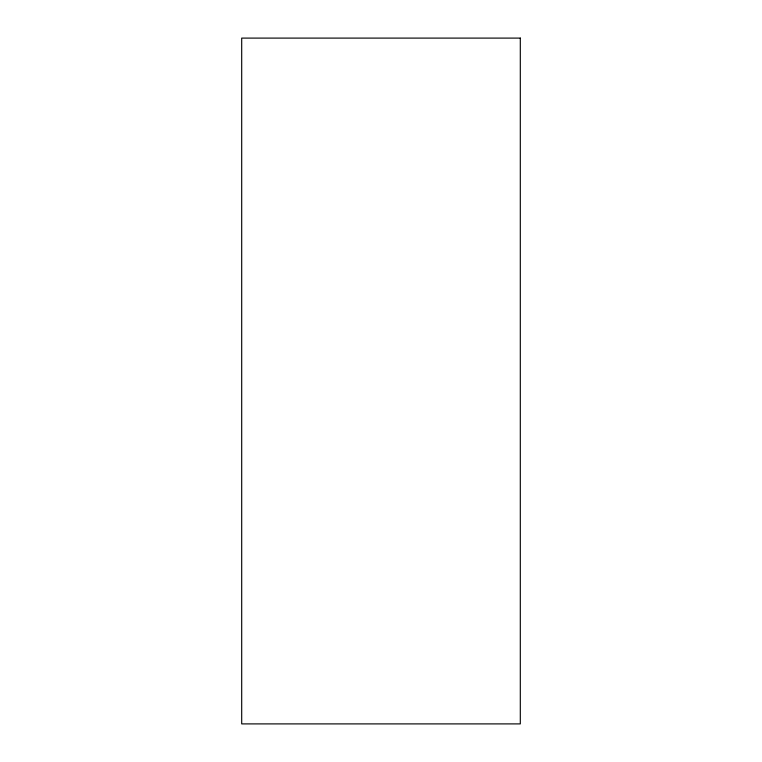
<?xml version="1.0" encoding="UTF-8"?>
<svg xmlns="http://www.w3.org/2000/svg" width="762" height="762" viewBox="0 0 762 762"><rect width="100%" height="100%" fill="white"/><g stroke="black" fill="none" stroke-linecap="round" stroke-linejoin="round"><path stroke-width="1.14" d="M520.303 38.1L241.697 38.1L241.697 723.9L520.303 723.9L520.303 38.1"/></g></svg>
